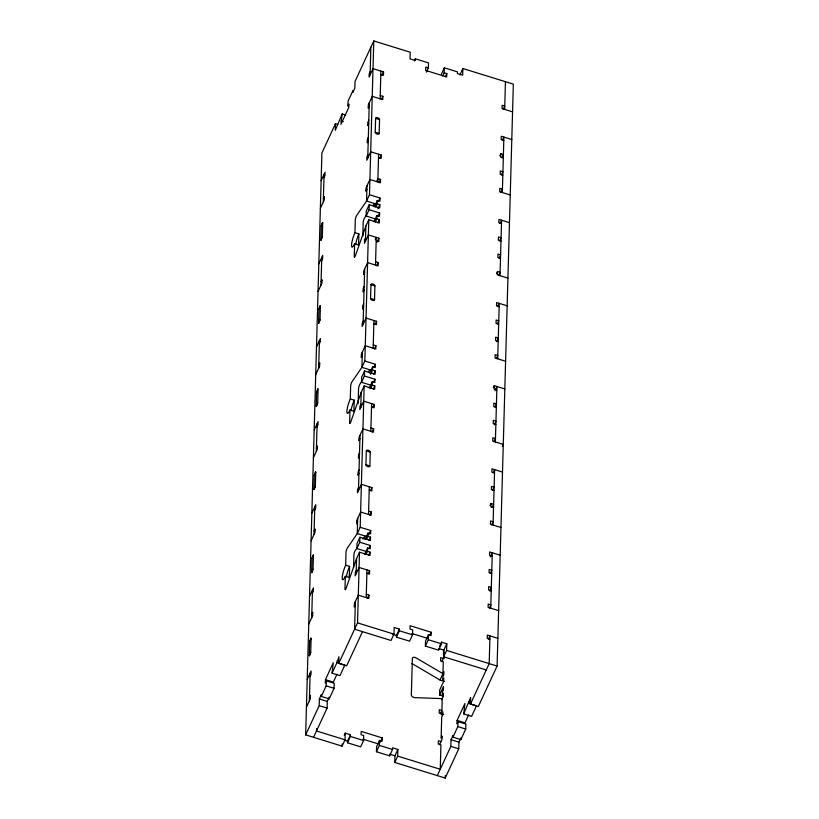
<?xml version="1.0" encoding="UTF-8"?>
<svg xmlns="http://www.w3.org/2000/svg" width="819" height="819" viewBox="0 0 819 819"><rect width="100%" height="100%" fill="white"/><g stroke="black" fill="none" stroke-linecap="round" stroke-linejoin="round"><path stroke-width="1.23" d="M311.589 572.604L311.978 558.323L313.155 554.985M309.265 655.732L310.718 652.385L311.097 638.226M313.912 489.475L314.301 475.194L315.479 471.846M314.199 489.557L315.356 486.21L315.745 472.01M316.226 406.101L316.605 392.24L318.079 388.994L317.69 402.958L316.236 406.347M318.55 323.208L318.939 308.927L320.127 305.589M322.451 222.451L321.263 225.798L320.874 240.08M318.54 322.962L320.014 319.85L320.393 305.722M321.15 240.182L322.317 236.855L322.717 222.584M311.107 638.472L309.643 641.635L309.254 655.497M460.411 738.994L458.937 742.168L458.753 748.822L445.219 778.05L394.748 762.438L397.686 756.091L397.87 749.446L392.598 747.819L392.557 749.477L389.619 755.814L376.453 751.74L376.597 746.754L379.525 740.417L382.166 741.226L382.258 737.909L361.189 731.387L361.097 734.715L363.728 735.523L363.595 740.519L360.657 746.856L347.491 742.782L350.43 736.445L350.471 734.776L345.208 733.148L345.024 739.803L342.086 746.14L305.661 734.868L321.908 152.948L335.452 123.71L337.704 124.416M311.578 572.358L313.042 569.246L313.431 555.139M309.367 700.818L310.145 673.105M311.691 617.69L312.469 589.977M314.015 534.551L314.783 506.848M316.339 451.423L317.107 423.71M318.652 368.294L319.43 340.581M320.976 285.155L321.754 257.453M323.3 202.027L324.078 174.314M320.403 305.937L318.929 309.111M322.717 222.809L321.253 225.983M316.564 728.531L316.492 730.968L345.024 739.803M305.661 734.868L319.195 705.64L319.379 698.986L321.345 694.758L321.294 696.426L329.197 698.863L334.091 688.298L334.224 683.312L326.331 680.865L325.348 682.974L325.44 679.657L333.272 662.745L332.064 673.177L339.957 675.624L344.85 665.059L336.957 662.612L338.953 656.725L338.769 663.37L346.672 665.816L362.489 631.654M335.452 123.71L335.268 130.364L342.168 113.913L345.546 114.957M342.168 113.913L340.95 124.334L348.781 107.432L348.874 104.105L347.901 106.214L348.034 101.228L352.928 90.663L352.887 92.332L354.842 88.104L355.026 81.45L373.781 40.95L410.206 52.221L410.022 58.876L415.294 60.504L415.335 58.835L428.501 62.909L428.368 67.895L426.402 72.123M321.294 696.426L326.187 685.851L326.331 680.865M313.554 737.315L327.098 708.077L327.283 701.433L329.238 697.204L329.197 698.863M349.078 577.948A9.367 1.812 -72.8 0 0 349.293 577.497L345.342 576.279L344.983 589.076A2.805 0.543 -72.8 0 0 345.096 589.619A2.805 0.543 -72.8 0 0 346.314 587.653L356.572 558.548L359.5 552.211L370.034 555.466L370.127 552.139L367.496 551.33L367.588 548.003L370.219 548.822L370.311 545.495L359.787 542.229L359.92 537.244L370.454 540.509L370.546 537.182L367.915 536.363L368.007 533.036L370.638 533.855L370.731 530.528L360.196 527.272L364.148 385.944L374.682 389.209L374.774 385.882L372.143 385.063L372.236 381.736L374.867 382.555L374.959 379.228L364.424 375.972L364.568 370.987L375.102 374.242L375.194 370.915L372.563 370.106L372.655 366.779L375.286 367.588L375.378 364.271L364.844 361.005L368.796 219.687L379.33 222.942L379.422 219.615L376.781 218.806L376.873 215.479L379.514 216.288L379.606 212.971L369.072 209.705L369.215 204.719L379.74 207.975L379.832 204.658L377.201 203.839L377.293 200.512L379.924 201.331L380.026 198.003L369.492 194.748L373.781 40.95M345.342 576.279A9.367 1.812 -72.8 0 1 342.24 577.774A9.367 1.812 -72.8 0 1 345.649 565.192L346.007 552.395A2.805 0.543 -72.8 0 1 347.42 547.911L357.268 533.609L360.196 527.272M353.726 411.681A9.367 1.812 -72.8 0 0 353.941 411.23L349.989 410.012L349.631 422.809A2.805 0.543 -72.8 0 0 349.733 423.362M349.989 410.012A9.367 1.812 -72.8 0 1 346.877 411.517A9.367 1.812 -72.8 0 1 350.297 398.925L350.655 386.128A2.805 0.543 -72.8 0 1 352.068 381.644L361.906 367.342L364.844 361.005M358.364 245.424A9.367 1.812 -72.8 0 0 358.579 244.973L354.627 243.745L354.279 256.552A2.805 0.543 -72.8 0 0 354.381 257.094M354.627 243.745A9.367 1.812 -72.8 0 1 351.525 245.25A9.367 1.812 -72.8 0 1 354.944 232.668L355.303 219.861A2.805 0.543 -72.8 0 1 356.705 215.387L366.554 201.085L369.492 194.748M342.086 746.14L342.147 743.918M349.293 577.497L349.6 566.41L345.649 565.192M353.941 411.23L354.248 400.153L350.297 398.925M358.579 244.973L358.886 233.886L354.944 232.668M347.491 742.782L347.532 741.113L350.471 734.776M353.552 567.485L353.91 554.832A2.805 0.543 -72.8 0 1 355.323 550.358L357.432 547.287M358.128 403.747L358.558 388.575A2.805 0.543 -72.8 0 1 359.961 384.091L361.374 382.053M362.807 236.22L363.196 222.307A2.805 0.543 -72.8 0 1 364.609 217.834L366.717 214.762M355.364 601.504L354.596 629.207L391.021 640.478L393.959 634.141L394.144 627.487L399.406 629.125L399.365 630.784L396.427 637.121L409.592 641.195L412.53 634.858L412.663 629.872L410.032 629.053L410.124 625.726L431.193 632.248L431.101 635.575L428.47 634.756L425.532 641.093L425.389 646.089L438.554 650.163L441.492 643.816L441.533 642.157L446.805 643.785L446.621 650.44L443.683 656.777L486.251 669.952M356.142 573.791L356.572 558.548M366.206 551.474L356.849 548.576L356.982 543.581L359.92 537.244M357.688 518.366L357.268 533.609L367.792 536.865M358.466 490.663L360.012 435.237M360.79 407.524L361.21 392.291L364.148 385.944M370.853 385.206L361.486 382.309L361.629 377.324L364.568 370.987M362.336 352.109L361.906 367.342L371.273 370.239M363.104 324.396L364.66 268.97M365.428 241.267L365.858 226.024L368.796 219.687M375.501 218.939L366.134 216.042L366.277 211.056L369.215 204.719M366.984 185.841L366.554 201.085L375.911 203.982M367.751 158.128L369.297 102.713M370.075 75L370.853 47.287M338.769 663.37L357.534 622.87L359.5 552.211M365.929 464.762L366.318 450.9A2.109 1.177 24.9 0 1 368.325 450.266A2.109 1.177 24.9 0 1 370.27 452.129L369.881 465.98A2.109 1.177 24.9 0 1 367.874 466.615A2.109 1.177 24.9 0 1 365.929 464.762L369.881 465.98M370.577 298.495L370.966 284.643A2.109 1.177 24.9 0 1 372.973 284.009A2.109 1.177 24.9 0 1 374.907 285.862L374.529 299.713A2.109 1.177 24.9 0 1 372.512 300.358A2.109 1.177 24.9 0 1 370.577 298.495L374.529 299.713M375.215 132.228L375.604 118.376A2.109 1.177 24.9 0 1 377.62 117.741A2.109 1.177 24.9 0 1 379.555 119.594L379.166 133.456A2.109 1.177 24.9 0 1 377.16 134.091A2.109 1.177 24.9 0 1 375.215 132.228L379.166 133.456M366.206 597.604L366.973 569.891M368.53 514.475L369.297 486.762M370.843 431.347L371.621 403.634M373.167 348.208L373.945 320.495M375.491 265.08L376.269 237.367L375.286 239.486M377.815 181.951L378.593 154.238M380.139 98.812L380.907 71.11M366.298 594.277L368.929 595.096L368.837 598.423L358.302 595.157L354.392 603.613L354.299 606.94L355.272 604.821M356.234 570.464L355.251 572.573L355.159 575.9L359.08 567.454L369.615 570.71L369.523 574.037L366.881 573.218M368.622 511.148L371.253 511.967L371.161 515.284L360.626 512.029L356.715 520.485L356.623 523.812L357.596 521.693M358.558 487.336L357.575 489.445L357.483 492.772L361.404 484.316L371.928 487.581L371.836 490.898L369.205 490.09M370.946 428.02L373.577 428.828L373.484 432.156L362.95 428.9L359.029 437.346L358.937 440.673L359.92 438.564M360.882 404.197L359.899 406.316L359.807 409.643L363.718 401.187L374.252 404.443L374.16 407.77L371.529 406.961M373.259 344.881L375.901 345.7L375.798 349.027L365.274 345.761L361.353 354.217L361.261 357.545L362.244 355.436M363.206 321.068L362.223 323.188L362.131 326.505L366.042 318.059L376.576 321.314L376.484 324.641L373.853 323.822M375.583 261.752L378.214 262.571L378.122 265.899L367.588 262.633L363.677 271.089L363.585 274.416L364.568 272.297M365.52 237.94L364.547 240.049L364.455 243.376L368.366 234.92L378.9 238.186L378.808 241.513L376.177 240.694M376.924 180.733L377.907 178.624L380.538 179.433L380.446 182.76L369.912 179.504L366.001 187.96L365.909 191.277L366.881 189.169M367.844 154.811L366.871 156.92L366.779 160.248L370.69 151.791L381.224 155.047L381.132 158.374L378.491 157.565M380.231 95.485L382.862 96.304L382.77 99.631L372.236 96.376L368.325 104.822L368.233 108.149L369.205 106.04M370.168 71.673L369.185 73.792L369.093 77.109L373.014 68.663L383.548 71.918L383.456 75.246L380.815 74.427M376.453 751.74L379.392 745.403L379.525 740.417M389.619 755.814L389.67 754.156L394.932 755.783L394.748 762.438M396.427 637.121L396.468 635.462L399.406 629.125M425.389 646.089L428.327 639.752L428.47 634.756M442.69 75.962L444.164 72.789L444.297 67.803L457.463 71.877L457.422 73.536L462.684 75.164L462.868 68.52L513.339 84.132L497.092 666.052L478.327 706.551L470.434 704.115L470.618 697.46L463.718 713.922L471.611 716.369L476.515 705.794L468.611 703.347M444.164 72.789L446.795 73.608L446.703 76.925L425.634 70.414L425.726 67.086L428.368 67.895M442.956 696.017L439.568 694.973L439.711 689.977L443.622 681.531L443.714 678.204L442.741 680.313L442.833 676.985L443.806 674.876L443.898 671.549L439.987 680.005L413.155 664.24A2.805 1.577 24.9 0 0 411.629 663.656M440.427 713.687L441.891 710.523L442.229 698.607L414.977 697.634A2.805 1.577 24.9 0 1 411.343 694.973L412.366 658.281A2.805 1.577 24.9 0 1 416.093 657.903L442.925 673.668L443.253 661.752L440.622 660.933L440.714 657.606L444.226 658.691M443.581 650.143L443.437 655.098L444.42 652.989M443.683 656.777L443.867 650.122L446.805 643.785M445.219 778.05L445.29 775.532M437.315 775.603L450.859 746.375L451.044 739.721L452.999 735.493L452.948 737.161L460.851 739.608L465.745 729.033L465.888 724.047L457.985 721.6L457.002 723.72L457.104 720.392L464.926 703.49L463.718 713.922M452.948 737.161L457.841 726.596L457.985 721.6M460.851 739.608L460.892 737.939M492.168 507.442L493.642 504.279L491.001 503.46L490.909 506.787L493.55 507.596M504.832 388.953L494.297 385.688L494.205 389.015L496.836 389.834M498.648 275.501L500.112 272.338L497.481 271.519L497.389 274.846L507.923 278.102M501.934 157.739L503.409 154.566L500.778 153.747L500.685 157.074L503.316 157.893M490.735 608.189L492.28 552.764L490.325 556.992M493.058 525.061L494.604 469.635L493.14 472.809M495.382 441.922L496.928 386.507L494.973 390.735M497.706 358.794L499.252 303.368L497.778 306.541M500.02 275.665L501.576 220.239L500.102 223.413M502.344 192.526L503.89 137.111L502.426 140.274M504.668 109.398L505.446 81.685M315.366 486.087L313.902 489.23M309.643 641.635L310.841 638.114M316.605 392.24L317.803 388.718M320.014 319.85L318.816 323.321M317.69 403.02L316.523 406.429M313.042 569.246L311.885 572.686M310.718 652.415L309.562 655.824M499.068 258.62L500.604 254.883L497.972 254.064L497.88 257.391L500.511 258.2M496.754 341.748L498.28 338.012L495.649 337.193L495.556 340.52L498.187 341.339M494.43 424.887L495.956 421.14L493.325 420.331L493.233 423.648L495.864 424.467M489.782 591.144L491.318 587.407L488.687 586.588L488.585 589.915L491.226 590.734M365.858 226.024L355.6 255.118A2.805 0.543 -72.8 0 1 354.473 257.125M361.21 392.291L350.952 421.386A2.805 0.543 -72.8 0 1 349.826 423.382M321.14 180.661L325.051 172.205L324.959 175.532L323.986 177.641M323.392 198.7L324.375 196.591L324.283 199.918L320.362 208.364M382.074 75.092L383.548 71.918M368.816 120.168L367.833 122.277L367.741 125.604L368.724 123.495M381.398 99.478L382.862 96.304M320.864 239.834L322.338 236.671M368.335 137.346L367.352 139.465L367.26 142.782L368.243 140.673M318.816 263.79L322.727 255.333L322.635 258.661L321.662 260.77M414.363 60.954L415.335 58.835M321.068 281.838L322.051 279.719L321.959 283.046L318.038 291.503M379.75 158.221L381.224 155.047M379.074 182.606L380.538 179.433M366.134 216.042L369.072 209.705M374.355 206.849L377.293 200.512M375.737 207.012L377.201 203.839M378.552 201.177L380.026 198.003M377.876 208.876L379.832 204.658M441.369 74.14L444.297 67.803M373.945 221.816L376.873 215.479M316.492 346.918L320.413 338.472L320.321 341.789L319.338 343.908M375.317 221.969L376.781 218.806M378.132 216.134L379.606 212.971M445.331 76.771L446.795 73.608M377.948 222.788L379.422 219.615M318.755 364.967L319.727 362.848L319.635 366.175L315.724 374.631M376.945 242.414L378.9 238.186M459.94 74.857L462.868 68.52M364.168 286.435L363.186 288.544L363.093 291.871L364.076 289.752M376.75 265.735L378.214 262.571M363.687 303.614L362.715 305.722L362.612 309.05L363.595 306.941M314.168 430.047L318.089 421.601L317.997 424.928L317.014 427.037M316.431 448.095L317.403 445.986L317.311 449.314L313.401 457.76M375.112 324.488L376.576 321.314M314.281 475.378L315.755 472.205M374.426 348.874L375.901 345.7M361.486 382.309L364.424 375.972M369.717 373.116L372.655 366.779M370.597 374.324L372.563 370.106M373.904 367.434L375.378 364.271M373.72 374.088L375.194 370.915M369.297 388.083L372.236 381.736M311.855 513.185L315.765 504.729L315.673 508.056L314.691 510.165M370.669 388.237L372.143 385.063M373.495 382.401L374.959 379.228M373.31 389.045L374.774 385.882M503.296 109.244L504.76 106.071L502.129 105.262L502.037 108.579L512.571 111.845M314.107 531.234L315.08 529.115L314.987 532.442L311.077 540.898M372.788 407.616L374.252 404.443M359.521 452.692L358.548 454.811L358.456 458.138L359.428 456.019M311.967 558.507L313.431 555.333M499.795 155.866L500.778 153.747M372.102 432.002L373.577 428.828M359.05 469.881L358.067 471.99L357.975 475.317L358.947 473.198M501.463 174.918L502.927 171.744L500.296 170.936L500.204 174.263L502.835 175.071M309.531 596.314L313.442 587.858L313.349 591.185L312.377 593.304M500.972 192.373L502.436 189.209L499.805 188.39L499.713 191.718L510.247 194.973M311.783 614.363L312.766 612.243L312.674 615.571L308.753 624.027M370.464 490.745L371.928 487.581M369.778 515.131L371.253 511.967M356.849 548.576L359.787 542.229M499.621 240.868L501.085 237.694L498.454 236.886L498.361 240.213L500.993 241.021M365.069 539.383L368.007 533.036M366.441 539.537L367.915 536.363M368.775 534.756L370.731 530.528M369.082 540.345L370.546 537.182M364.65 554.34L367.588 548.003M307.207 679.442L311.118 670.996L311.025 674.324L310.053 676.433M366.032 554.494L367.496 551.33M368.847 548.658L370.311 545.495M496.509 273.638L497.481 271.519M368.663 555.313L370.127 552.139M309.459 697.491L310.442 695.382L310.35 698.709L306.429 707.155M368.14 573.884L369.615 570.71M332.064 673.177L336.957 662.612M367.465 598.269L368.929 595.096M497.297 323.996L498.761 320.833L496.13 320.014L496.038 323.341L498.669 324.16M336.998 674.211L333.343 682.094L325.44 679.657M496.324 358.64L497.798 355.466L495.157 354.658L495.065 357.975L505.599 361.24M493.314 387.807L494.297 385.688M494.973 407.135L496.437 403.962L493.806 403.143L493.714 406.47L496.345 407.289M344.226 735.257L345.208 733.148M494 441.769L495.475 438.595L492.843 437.786L492.751 441.113L503.275 444.369L502.303 446.478M492.649 490.264L494.113 487.09L491.482 486.281L491.39 489.608L494.021 490.417M380.303 742.127L382.258 737.909M429.719 635.421L431.193 632.248M490.028 505.569L491.001 503.46M491.687 524.897L493.151 521.734L490.52 520.915L490.427 524.242L500.962 527.497M439.578 646.386L441.533 642.157M394.932 755.783L397.87 749.446M441.881 661.598L444.328 656.316M490.325 573.392L491.799 570.229L489.158 569.41L489.066 572.737L491.707 573.546M439.568 694.973L443.478 686.517L443.386 689.844L442.414 691.953L442.321 695.28L443.294 693.171L443.202 696.488L441.738 699.661M489.363 608.036L490.827 604.862L488.196 604.053L488.104 607.37L498.638 610.636M441.308 714.905L442.782 711.731L442.69 715.059L441.707 717.168L441.124 738.226L442.096 736.117L442.004 739.444L439.557 744.727M488.493 639.066L489.967 635.902L489.189 663.605L470.434 704.115M468.652 714.946L464.997 722.839L457.104 720.392M373.044 205.569L374.457 203.532M368.407 371.836L369.809 369.789M363.052 539.117L365.161 536.056M511.793 139.558L501.259 136.292L501.167 139.619L503.798 140.438M375.604 118.376L379.555 119.594M341.042 121.007L343.304 121.703M509.469 222.686L498.935 219.431L498.843 222.748L501.484 223.567M507.145 305.815L496.621 302.559L496.529 305.886L499.16 306.695M370.966 284.643L374.907 285.862M502.508 472.082L491.973 468.816L491.881 472.143L494.512 472.962M366.318 450.9L370.27 452.129M500.184 555.21L489.649 551.955L489.557 555.282L492.188 556.091M497.86 638.339L487.325 635.083L487.233 638.41L489.864 639.229M411.875 633.517L428.255 638.585M399.365 630.784L412.53 634.858M428.327 639.752L441.492 643.816M357.534 622.87L393.959 634.141M446.621 650.44L497.092 666.052M392.26 634.162L396.468 635.462M438.605 648.494L443.867 650.122M439.987 680.005L444.502 681.398M336.998 660.953L339.261 661.65M468.652 701.688L470.915 702.385M441.891 710.523L439.26 709.704L439.168 713.032L443.847 714.475M326.187 685.851L334.091 688.298M457.841 726.596L465.745 729.033M319.379 698.986L327.283 701.433M451.044 739.721L458.937 742.168M440.735 741.461L438.39 740.745L438.298 744.061L440.929 744.88L440.253 769.266L397.686 756.091M319.195 705.64L327.098 708.077M450.859 746.375L458.753 748.822M362.94 739.178L378.153 743.877M350.43 736.445L363.595 740.519M379.392 745.403L392.557 749.477M344.379 740.141L347.532 741.113M346.406 576.842A9.367 1.812 -72.8 0 1 349.6 566.41M351.054 410.585A9.367 1.812 -72.8 0 1 354.248 400.153M355.692 244.318A9.367 1.812 -72.8 0 1 358.886 233.886"/></g></svg>
